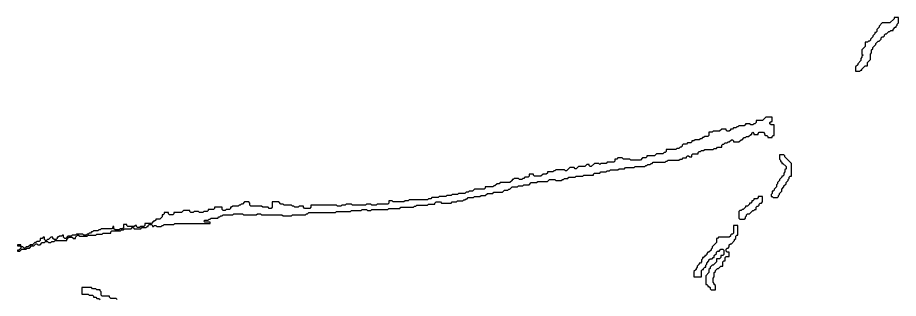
# Model space of a CAD drawing. Header units: metres. Extents: x 0 to 1000, y 0 to 1405.
# Drawn here: x 0 to 205.7, y 1111.2 to 1176.7 of the extents above; entities that cross this region are included whole.
import ezdxf

# ---------------------------------------------------------------- set-up
doc = ezdxf.new("R2010")
doc.units = ezdxf.units.M

msp = doc.modelspace()

# ---------------------------------------------------------------- linework, layer by layer
for points in [[(204.75, 1176.75), (204.75, 1176.5), (203.75, 1175.5), (202, 1175.5), (201.25, 1174.75), (201.25, 1174.5), (200.75, 1174), (200.75, 1173.5), (200.5, 1173.25), (200.25, 1173.25), (200.25, 1173), (199.75, 1172.5), (199.75, 1172.25), (199.25, 1171.75), (199.25, 1171.5), (199, 1171.25), (198.75, 1171.25), (198.5, 1171), (198, 1171), (198, 1170), (197.25, 1169.25), (197.25, 1168.25), (197.5, 1168), (197.25, 1167.75), (197.25, 1167.5), (197, 1167.25), (197, 1166.75), (196.25, 1166), (196.25, 1165.75), (195.75, 1165.25), (195.75, 1164.25), (196.75, 1164.25), (197, 1164.5), (197.25, 1164.5), (197.25, 1164.75), (198, 1165.5), (198.5, 1165.5), (198.5, 1166.25), (199.25, 1167), (199.25, 1168.25), (199.5, 1168.5), (199.5, 1169.25), (199.75, 1169.5), (199.75, 1169.75), (200.5, 1170.5), (200.5, 1170.75), (201, 1171.25), (201.25, 1171.25), (201.75, 1171.75), (201.75, 1172), (202, 1172.25), (202.25, 1172.25), (202.5, 1172.5), (202.5, 1172.75), (202.75, 1173), (203, 1173), (203.5, 1173.5), (203.75, 1173.5), (204, 1173.75), (204.5, 1173.75), (204.5, 1174), (205, 1174.5), (205.25, 1174.5), (205.25, 1174.75), (205.5, 1175), (205.5, 1175.25), (205.75, 1175.5), (205.75, 1176.75)], [(174.75, 1153.5), (174, 1152.75), (172.5, 1152.75), (172.5, 1152.25), (172.25, 1152), (172, 1152), (171.75, 1151.75), (171.25, 1151.75), (171, 1152), (170, 1152), (170, 1151.75), (169.75, 1151.5), (168.5, 1151.5), (168.25, 1151.25), (168, 1151.25), (167.75, 1151), (167.25, 1151), (167, 1150.75), (166.5, 1150.75), (166.5, 1150.5), (166.25, 1150.25), (165.75, 1150.25), (165.5, 1150.5), (165.5, 1150.75), (164.5, 1150.75), (164, 1150.25), (162.5, 1150.25), (162.25, 1150), (161.5, 1150), (161.5, 1149.25), (161.25, 1149), (160.5, 1149), (160.25, 1148.75), (160, 1148.75), (159.75, 1148.5), (159.5, 1148.5), (159.25, 1148.25), (158.25, 1148.25), (158, 1148), (157.5, 1148), (157.5, 1147.75), (157.25, 1147.5), (156.5, 1147.5), (156.25, 1147.25), (155.5, 1147.25), (155.25, 1147), (155.25, 1146.75), (155, 1146.5), (154.75, 1146.5), (154.5, 1146.25), (154, 1146.25), (153.75, 1146), (151.5, 1146), (151.5, 1145.5), (151.25, 1145.25), (151, 1145.25), (150.75, 1145), (149.25, 1145), (148.75, 1144.5), (147, 1144.5), (147, 1144.25), (146.75, 1144), (146, 1144), (145.5, 1143.5), (143.25, 1143.5), (143, 1143.75), (141.5, 1143.75), (141.25, 1144), (140.25, 1144), (140, 1143.75), (139.5, 1143.75), (139.5, 1143.25), (139.25, 1143), (137.75, 1143), (137.5, 1142.75), (136.25, 1142.75), (136, 1142.5), (135.75, 1142.75), (134.75, 1142.75), (134, 1142), (133.75, 1142), (133.5, 1142.25), (133.5, 1142.5), (133, 1142.5), (132.5, 1142), (131, 1142), (130.5, 1141.5), (130.25, 1141.5), (130, 1141.75), (129, 1141.75), (128.25, 1141), (128, 1141), (127.75, 1141.25), (125.75, 1141.25), (125.5, 1141), (125.25, 1141), (125, 1140.75), (123.75, 1140.75), (123.75, 1140.5), (123.5, 1140.25), (122.75, 1140.25), (122.25, 1139.75), (120.75, 1139.75), (120.5, 1140), (120.5, 1140.25), (119.5, 1140.25), (119.5, 1139.75), (119.25, 1139.5), (118.5, 1139.5), (118.25, 1139.25), (118, 1139.25), (117.75, 1139), (117.25, 1139), (117, 1139.25), (116, 1139.25), (115.75, 1139), (115.5, 1139), (115.5, 1138.75), (115, 1138.25), (112.75, 1138.25), (112.5, 1138), (112, 1138), (111.5, 1137.5), (111.25, 1137.5), (111, 1137.25), (109.25, 1137.25), (109.25, 1137), (109, 1136.75), (106.75, 1136.75), (106.25, 1136.25), (105.5, 1136.25), (105.25, 1136), (104.75, 1136), (104.5, 1135.75), (103, 1135.75), (102.75, 1135.5), (101.5, 1135.5), (101.25, 1135.25), (100.25, 1135.25), (100, 1135), (98.5, 1135), (98.25, 1134.75), (96.75, 1134.75), (96.5, 1134.5), (96, 1134.5), (95.75, 1134.25), (91.5, 1134.25), (91.25, 1134), (90.5, 1134), (90.25, 1133.75), (87.75, 1133.75), (87.5, 1134), (86.75, 1134), (86.75, 1133.5), (86.5, 1133.25), (84, 1133.25), (83.75, 1133), (82.75, 1133), (82.5, 1133.25), (81.5, 1133.25), (81.25, 1133), (78.25, 1133), (78, 1133.25), (76.75, 1133.25), (76.5, 1133), (75.75, 1133), (75.5, 1132.75), (74.75, 1132.75), (74.5, 1133), (68.5, 1133), (68.5, 1132.5), (68.25, 1132.25), (67, 1132.25), (66.75, 1132.5), (66.75, 1132.75), (65.75, 1132.75), (65.5, 1132.5), (64.75, 1132.5), (64.5, 1132.75), (64.25, 1132.75), (64, 1133), (62.25, 1133), (62, 1133.25), (61.5, 1133.25), (61, 1133.75), (59.5, 1133.75), (59.5, 1132.5), (59.25, 1132.25), (58.75, 1132.25), (58.5, 1132.5), (57.25, 1132.5), (57, 1132.75), (54.5, 1132.75), (54.25, 1133), (54.25, 1133.5), (54, 1133.75), (53, 1133.75), (52.5, 1133.25), (52.25, 1133.25), (52, 1133), (51.75, 1133), (51.5, 1132.75), (50.25, 1132.75), (50, 1132.5), (49.75, 1132.5), (49.75, 1132.25), (49.5, 1132), (48.75, 1132), (48.5, 1131.75), (48, 1131.75), (47.75, 1132), (47.75, 1132.5), (46, 1132.5), (46, 1132.25), (45.75, 1132), (44.5, 1132), (44.5, 1131.75), (44.25, 1131.5), (43.5, 1131.5), (43.25, 1131.25), (42.5, 1131.25), (42.25, 1131.5), (41.25, 1131.5), (41, 1131.25), (40.5, 1131.25), (40.25, 1131.5), (40.25, 1131.75), (38.75, 1131.75), (38.25, 1131.25), (36.5, 1131.25), (36.5, 1131), (36.25, 1130.75), (35.5, 1130.75), (35.25, 1131), (35.25, 1131.25), (34.25, 1131.25), (34.25, 1131), (34, 1130.75), (33.75, 1130.75), (33.75, 1130.25), (33.25, 1129.75), (32.25, 1129.75), (32.25, 1129.5), (32, 1129.25), (31.75, 1129.25), (31.25, 1128.75), (29.75, 1128.75), (29.75, 1128.25), (29.5, 1128), (28.75, 1128), (28.5, 1127.75), (28, 1127.75), (27.75, 1128), (27.75, 1128.25), (27.5, 1128.25), (27.25, 1128), (25.75, 1128), (25.5, 1128.25), (25.5, 1128.5), (24.75, 1128.5), (24.75, 1127.75), (24.5, 1127.5), (24, 1127.5), (23.75, 1127.25), (22.75, 1127.25), (22.5, 1127.5), (22.5, 1128), (22.25, 1128), (22.25, 1127.75), (22, 1127.5), (19.5, 1127.5), (19.25, 1127.25), (19, 1127.25), (18.75, 1127), (17.75, 1127), (17.5, 1126.75), (17.25, 1126.75), (17, 1126.5), (16.75, 1126.5), (16.5, 1126.25), (16.25, 1126.25), (16, 1126), (15.5, 1126), (15.25, 1126.25), (13.75, 1126.25), (13.5, 1126), (12.75, 1126), (12.5, 1125.75), (11.75, 1125.75), (11.25, 1125.25), (11, 1125.25), (10.75, 1125.5), (10.75, 1126), (10.5, 1126), (10.25, 1125.75), (9.75, 1125.75), (9.5, 1125.5), (9.25, 1125.5), (9.25, 1125.25), (9, 1125), (8.5, 1125), (8.25, 1125.25), (8.25, 1125.5), (7.75, 1125.5), (7.25, 1125), (7, 1125), (6.75, 1124.75), (6.5, 1124.75), (6.25, 1125), (6.25, 1125.5), (6, 1125.5), (5.75, 1125.25), (5.25, 1125.25), (5.25, 1124.75), (5, 1124.5), (4.5, 1124.5), (4.25, 1124.25), (4, 1124.25), (3.5, 1123.75), (3, 1123.75), (2.5, 1123.25), (2, 1123.25), (1.75, 1123), (1.5, 1123), (1.25, 1123.25), (1, 1123.25), (0.75, 1123.5), (0.75, 1123.75), (0, 1123.75), (0, 1123.5), (0.5, 1123.5), (0.75, 1123.25), (0.75, 1123), (0.25, 1122.5), (0, 1122.5), (0, 1122.25), (0.5, 1122.25), (1, 1122.75), (2, 1122.75), (2.25, 1123), (2.75, 1123), (3.25, 1123.5), (3.75, 1123.5), (4.25, 1124), (4.5, 1124), (4.75, 1123.75), (5.25, 1123.75), (5.75, 1124.25), (6.25, 1124.25), (6.5, 1124.5), (7, 1124.5), (7.25, 1124.25), (7.75, 1124.25), (8, 1124.5), (8.5, 1124.5), (8.75, 1124.75), (11.5, 1124.75), (11.5, 1125), (12, 1125.5), (12.75, 1125.5), (13, 1125.25), (13.5, 1125.25), (13.5, 1125.5), (14, 1126), (14.25, 1126), (14.5, 1125.75), (16.25, 1125.75), (16.5, 1126), (18.25, 1126), (18.5, 1126.25), (19.75, 1126.25), (20, 1126.5), (21.75, 1126.5), (21.75, 1126.75), (22, 1127), (24, 1127), (24.25, 1127.25), (24.75, 1127.25), (25, 1127.5), (26.5, 1127.5), (26.75, 1127.75), (27, 1127.75), (27.25, 1127.5), (28.75, 1127.5), (29, 1127.75), (30, 1127.75), (30.25, 1128), (30.5, 1128), (30.5, 1128.25), (30.75, 1128.5), (31.25, 1128.5), (31.5, 1128.25), (31.5, 1128), (31.75, 1128), (32, 1128.25), (32.25, 1128.25), (32.5, 1128), (33.5, 1128), (33.75, 1128.25), (34, 1128.25), (34.25, 1128.5), (36.5, 1128.5), (36.75, 1128.75), (45, 1128.75), (45, 1129), (43.75, 1129), (43.5, 1129.25), (43.75, 1129.5), (44.5, 1129.5), (44.75, 1129.75), (45, 1129.75), (45.25, 1130), (46.75, 1130), (47, 1130.25), (47.25, 1130.25), (47.5, 1130.5), (47.75, 1130.5), (48, 1130.75), (50.25, 1130.75), (50.5, 1131), (52.5, 1131), (52.75, 1130.75), (55.75, 1130.75), (56, 1131), (56.75, 1131), (57, 1130.75), (61.75, 1130.75), (62, 1130.5), (64, 1130.5), (64.25, 1130.75), (67.25, 1130.75), (67.5, 1131), (67.75, 1131), (68, 1131.25), (74.25, 1131.25), (74.5, 1131.5), (77.75, 1131.5), (78, 1131.75), (80.25, 1131.75), (80.5, 1132), (81.5, 1132), (81.75, 1131.75), (82.5, 1131.75), (82.75, 1132), (86.5, 1132), (86.75, 1132.25), (89.25, 1132.25), (89.5, 1132.5), (92.5, 1132.5), (92.75, 1132.75), (93, 1132.75), (93.25, 1133), (95.75, 1133), (96, 1133.25), (97.5, 1133.25), (97.5, 1133.5), (97.75, 1133.75), (98.75, 1133.75), (99, 1133.5), (101.25, 1133.5), (101.5, 1133.75), (102.5, 1133.75), (102.75, 1134), (104, 1134), (104.25, 1134.25), (104.5, 1134.25), (104.75, 1134.5), (105, 1134.5), (105.25, 1134.75), (106.5, 1134.75), (106.75, 1135), (108, 1135), (108.25, 1135.25), (109.25, 1135.25), (109.75, 1135.75), (111, 1135.75), (111.25, 1136), (113.25, 1136), (113.75, 1136.5), (114.5, 1136.5), (114.75, 1136.75), (115, 1136.75), (115.5, 1137.25), (116.75, 1137.25), (117, 1137.5), (118, 1137.5), (118.25, 1137.75), (119.5, 1137.75), (120, 1138.25), (121.25, 1138.25), (121.5, 1138.5), (123.75, 1138.5), (124.25, 1139), (125.5, 1139), (125.75, 1138.75), (127, 1138.75), (127.25, 1139), (127.5, 1139), (127.75, 1139.25), (128.5, 1139.25), (128.75, 1139.5), (130.25, 1139.5), (130.5, 1139.75), (132, 1139.75), (132.25, 1140), (134.5, 1140), (134.5, 1140.25), (134.75, 1140.5), (136, 1140.5), (136.25, 1140.75), (137.5, 1140.75), (137.75, 1141), (138.25, 1141), (138.5, 1141.25), (140.25, 1141.25), (140.5, 1141.5), (141.75, 1141.5), (142, 1141.75), (144, 1141.75), (144.25, 1142), (146.5, 1142), (146.75, 1142.25), (147, 1142.25), (147.25, 1142.5), (147.75, 1142.5), (148, 1142.75), (148.25, 1142.75), (148.5, 1143), (151.25, 1143), (151.5, 1143.25), (151.75, 1143.25), (152, 1143.5), (154.5, 1143.5), (154.75, 1143.75), (155.25, 1143.75), (155.5, 1144), (156.25, 1144), (156.25, 1144.25), (156.5, 1144.5), (156.75, 1144.5), (157, 1144.25), (157.5, 1144.25), (157.5, 1144.75), (157.75, 1145), (159, 1145), (159, 1145.25), (159.25, 1145.5), (159.5, 1145.5), (159.75, 1145.75), (160.25, 1145.75), (160.5, 1146), (162.5, 1146), (162.75, 1146.25), (163.25, 1146.25), (163.5, 1146.5), (164.5, 1146.5), (164.5, 1147), (164.75, 1147.25), (165, 1147.25), (165.25, 1147.5), (165.75, 1147.5), (166, 1147.75), (166.25, 1147.75), (166.75, 1148.25), (167, 1148.25), (167.25, 1148), (167.25, 1147.75), (168.5, 1147.75), (169, 1148.25), (169.25, 1148.25), (169.75, 1148.75), (170, 1148.75), (170.25, 1149), (170.75, 1149), (171.25, 1149.5), (171.5, 1149.5), (171.5, 1149.75), (171.75, 1150), (172, 1149.75), (172, 1149.5), (173, 1149.5), (173, 1149.75), (173.25, 1150), (174.25, 1150), (174.5, 1149.75), (174.5, 1149.5), (174.75, 1149.25), (175, 1149.25), (175.25, 1149), (175.25, 1148.75), (176.25, 1148.75), (176.25, 1149), (176.5, 1149.25), (176.75, 1149.25), (176.75, 1151.75), (176, 1151.75), (175.75, 1152), (175.75, 1152.25), (176, 1152.5), (176.25, 1152.5), (176.25, 1153.5)], [(178, 1144.75), (178, 1143.75), (178.25, 1143.5), (178.25, 1143.25), (178.5, 1143), (178.5, 1142.75), (178.75, 1142.75), (179.5, 1142), (179.5, 1141.5), (179.25, 1141.25), (179.25, 1140.75), (179, 1140.5), (179, 1140), (178.75, 1139.75), (178.5, 1139.75), (178.5, 1139.5), (178, 1139), (178, 1138.75), (177.5, 1138.25), (177.5, 1138), (177.25, 1137.75), (177.25, 1137.25), (176.75, 1136.75), (176.75, 1136.5), (176.5, 1136.25), (176.25, 1136.25), (176.25, 1135.75), (176, 1135.5), (176, 1135), (176.25, 1135), (176.5, 1134.75), (177.5, 1134.75), (177.75, 1135), (177.75, 1135.25), (178, 1135.5), (178, 1135.75), (178.5, 1136.25), (178.5, 1136.75), (179, 1137.25), (179, 1137.5), (179.5, 1138), (179.5, 1138.25), (180, 1138.75), (180, 1139), (180.25, 1139.25), (180.25, 1139.5), (180.5, 1139.75), (180.75, 1139.75), (180.75, 1142.75), (179.25, 1144.25), (179.25, 1144.5), (179, 1144.75)], [(173, 1135), (173, 1134.75), (172.75, 1134.5), (172, 1134.5), (172, 1134.25), (171.75, 1134), (171.5, 1134), (171.5, 1133.75), (171.25, 1133.5), (171, 1133.5), (171, 1133.25), (170.5, 1132.75), (170, 1132.75), (170, 1132.5), (169.5, 1132), (169.25, 1132), (169, 1131.75), (168.75, 1131.75), (168.5, 1131.5), (168.5, 1130), (168.75, 1129.75), (169.75, 1129.75), (170, 1130), (170, 1130.25), (170.25, 1130.5), (170.25, 1130.75), (170.5, 1131), (171, 1131), (171.75, 1131.75), (172, 1131.75), (172.25, 1132), (172.5, 1132), (172.5, 1132.5), (172.75, 1132.75), (173, 1132.75), (173.25, 1133), (173.25, 1133.25), (173.5, 1133.5), (173.75, 1133.5), (174, 1133.75), (174, 1135)], [(167.25, 1128.25), (167.25, 1126.5), (167, 1126.25), (166.75, 1126.25), (166.5, 1126), (166.5, 1125.75), (166.25, 1125.5), (163.75, 1125.5), (163.5, 1125.25), (163.25, 1125.25), (163.25, 1124.25), (162.25, 1123.25), (162.25, 1123), (162, 1122.75), (162, 1122.5), (161.5, 1122), (161.25, 1122), (161, 1121.75), (161, 1121.5), (160.75, 1121.25), (160.5, 1121.25), (160.5, 1121), (160.25, 1120.75), (160, 1120.75), (160, 1120.5), (159.75, 1120.25), (159.75, 1119.75), (159.5, 1119.5), (159.25, 1119.5), (159.25, 1119.25), (158.75, 1118.75), (158.75, 1118.5), (158.5, 1118.25), (158.5, 1118), (158, 1117.5), (158, 1116.25), (159.75, 1116.25), (159.75, 1117.75), (160, 1118), (160.25, 1118), (160.25, 1118.25), (160.5, 1118.5), (160.75, 1118.5), (160.75, 1119), (161, 1119.25), (161, 1119.5), (161.5, 1120), (161.5, 1120.25), (161.75, 1120.5), (162.25, 1120.5), (162.5, 1120.75), (162.75, 1120.75), (162.75, 1121.25), (163.25, 1121.75), (163.25, 1122), (163.5, 1122.25), (164, 1122.25), (164, 1122.5), (164.25, 1122.75), (164.75, 1122.75), (165, 1122.5), (165, 1121.5), (164.75, 1121.25), (164.25, 1121.25), (164.25, 1120.75), (164, 1120.5), (163.25, 1120.5), (163.25, 1119.75), (162.5, 1119), (162.25, 1119), (161.75, 1118.5), (161.75, 1118.25), (161.5, 1118), (161.5, 1117.25), (160.75, 1116.5), (160.75, 1114.5), (161, 1114.5), (161.25, 1114.25), (161.25, 1114), (161.5, 1114), (161.75, 1113.75), (161.75, 1113.5), (162, 1113.25), (163, 1113.25), (163, 1114.25), (162.75, 1114.5), (162.75, 1114.75), (162.5, 1115), (162.5, 1116), (162.75, 1116.25), (162.75, 1117.25), (163, 1117.5), (163, 1117.75), (163.5, 1118.25), (163.75, 1118.25), (164.25, 1118.75), (164.75, 1118.75), (164.75, 1119.75), (165, 1120), (165.25, 1120), (165.25, 1120.75), (165.5, 1121), (166.25, 1121), (166.25, 1122), (165.75, 1122), (165.5, 1122.25), (165.5, 1122.75), (165.75, 1123), (166, 1123), (166.25, 1123.25), (166.25, 1123.75), (166.5, 1124), (166.75, 1124), (167.5, 1124.75), (167.5, 1125), (167.75, 1125.25), (167.75, 1125.75), (168, 1126), (168.25, 1126), (168.25, 1128.25)]]:
    msp.add_lwpolyline(points, close=True)
msp.add_lwpolyline([(23.25, 1111), (23, 1111.25), (21.75, 1111.25), (21.5, 1111.5), (21.5, 1111.75), (19.75, 1111.75), (19.5, 1112), (19.5, 1112.75), (19.25, 1113), (19.25, 1113.25), (18.5, 1113.25), (18.25, 1113.5), (17.5, 1113.5), (17.25, 1113.75), (15, 1113.75), (15, 1112.25), (16.5, 1112.25), (16.75, 1112), (17.5, 1112), (17.75, 1111.75), (17.75, 1111.5), (18.25, 1111.5), (18.5, 1111.25), (19, 1111.25), (19.25, 1111)])

doc.saveas('drawing.dxf')
